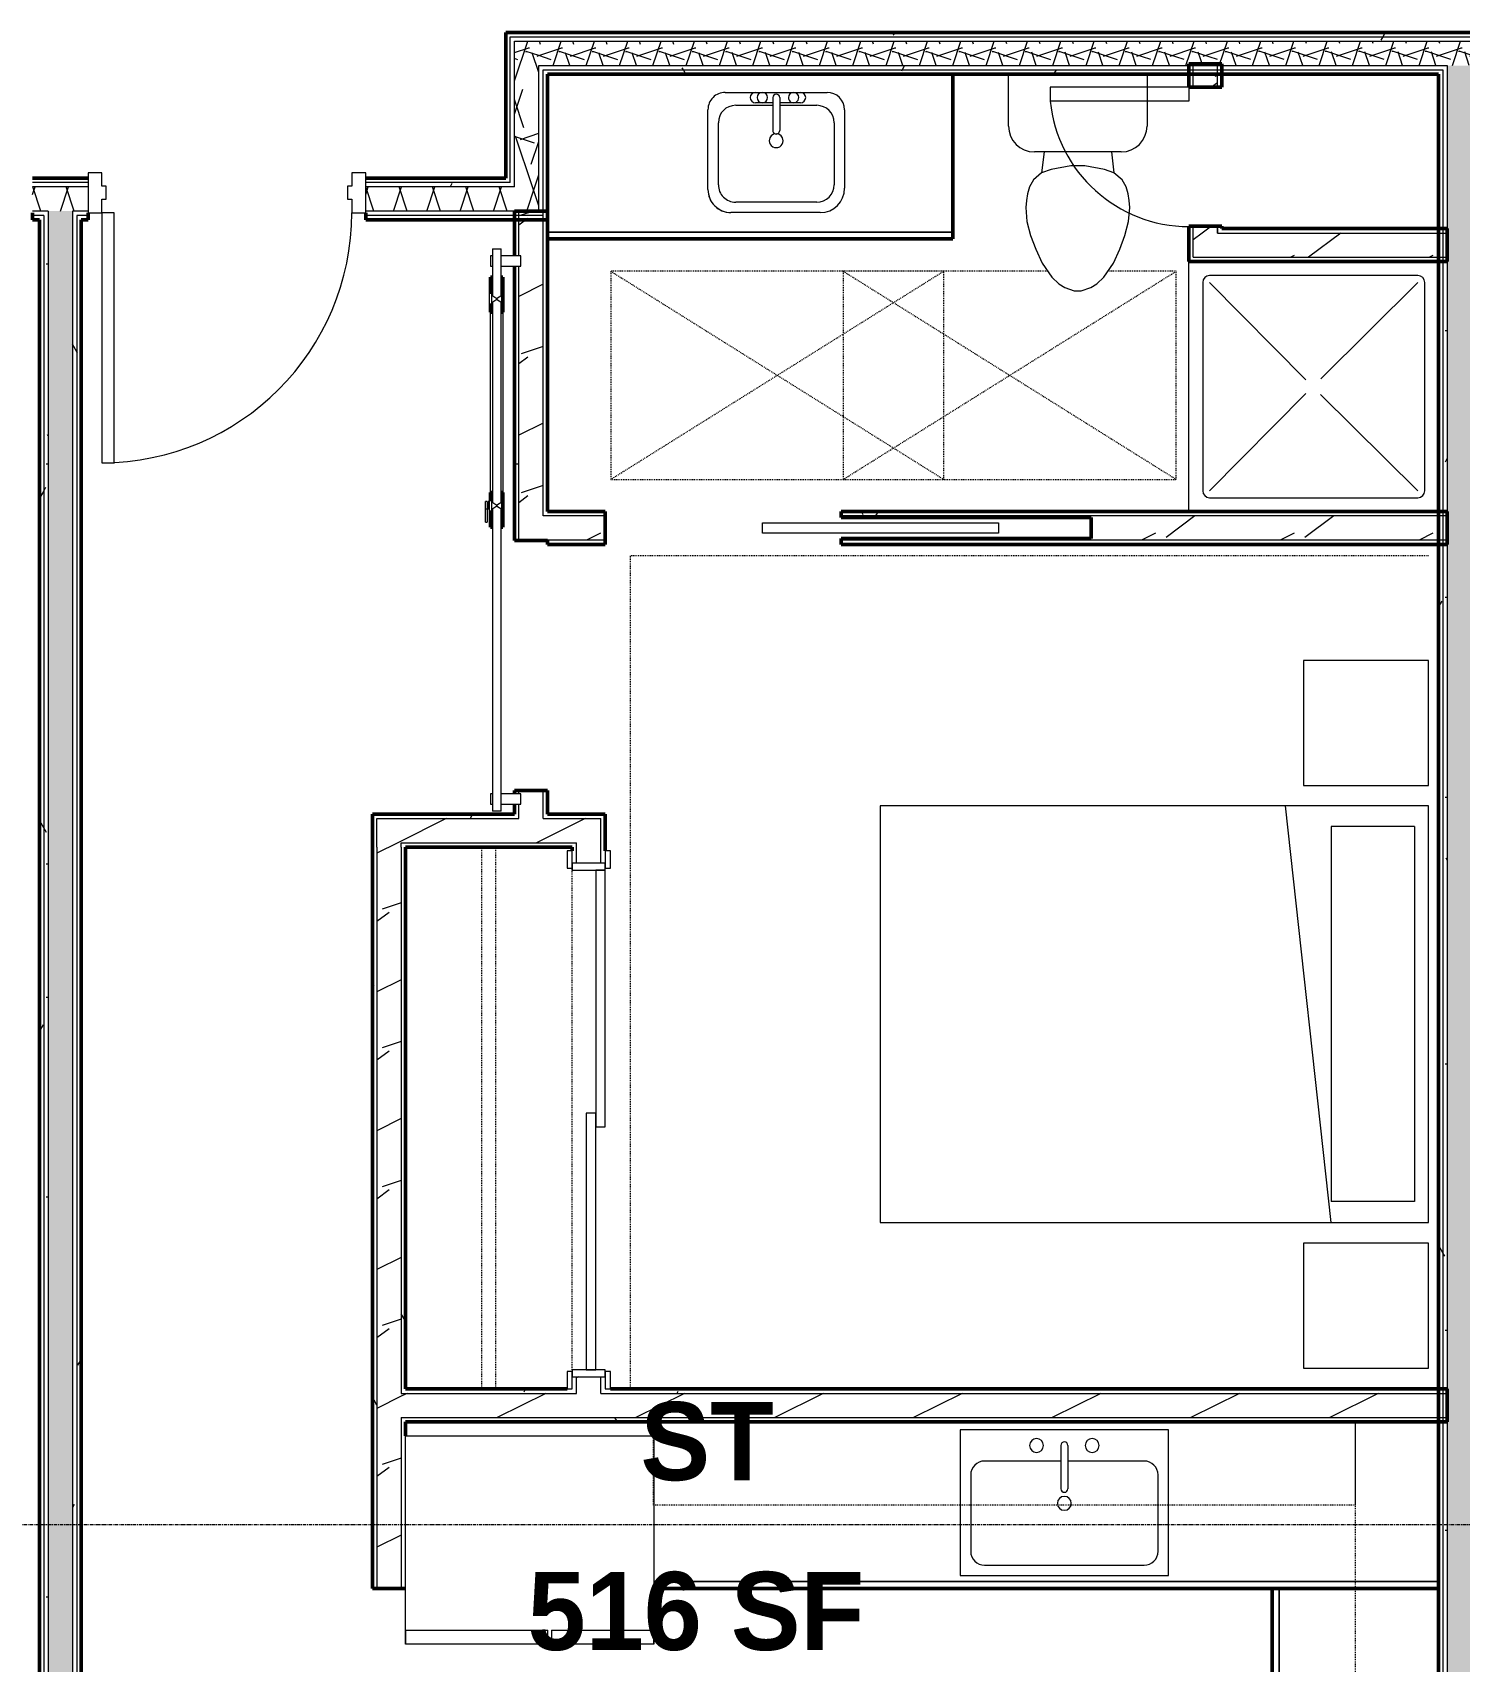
# Model space of a CAD drawing. Extents: x -4294 to -464, y 9706 to 12475.
# Drawn here: x -3141.1 to -2935.5, y 10147.5 to 10382.1 of the extents above; entities that cross this region are included whole.
import ezdxf

# ---------------------------------------------------------------- set-up
doc = ezdxf.new("R2010")
doc.units = 0
doc.linetypes.add('Dash', pattern=[0.25, 0.125, -0.125])
doc.linetypes.add('Grid Line 1_2_', pattern=[0.875, 0.5, -0.125, 0.125, -0.125])
for name, color, linetype, lineweight in [('0-1', 7, 'Continuous', 5), ('0-2', 50, 'Continuous', 13), ('A-AREA-IDEN', 2, 'Continuous', 9), ('A-DOOR', 31, 'Continuous', 13), ('A-DOOR-1', 7, 'Continuous', 9), ('A-DOOR-2', 90, 'Continuous', 20), ('A-DOOR-3', 50, 'Continuous', 13), ('A-DOOR-4', 250, 'Continuous', 50), ('A-DOOR-5', 31, 'Continuous', 20), ('A-DOOR-6', 31, 'Continuous', 9), ('A-DOOR-FRAM', 31, 'Continuous', 20), ('A-DOOR-FRAM-1', 90, 'Continuous', 20), ('A-GENM-HDLN-1', 7, 'Dash', 9), ('A-WALL', 113, 'Continuous', 13), ('A-WALL-2', 250, 'Continuous', 50), ('A-WALL-3', 50, 'Continuous', 13), ('A-WALL-PATT-1', 7, 'Continuous', 9), ('A-WALL-PATT-2', 8, 'Continuous', 9), ('A-WALL-PATT-5', 111, 'Continuous', 9), ('I-FURN-1', 7, 'Continuous', 9), ('I-FURN-HDLN-1', 7, 'Dash', 9), ('I-WALL-1', 2, 'Continuous', 50), ('P-SANR-FIXT-1', 7, 'Continuous', 9), ('Q-CASE-1', 250, 'Continuous', 50), ('Q-CASE-2', 7, 'Continuous', 9), ('Q-CASE-HDLN-1', 7, 'Dash', 9), ('Q-SPCQ-1', 7, 'Continuous', 9), ('S-GRID-1', 1, 'Grid Line 1_2_', 9)]:
    doc.layers.add(name, color=color, linetype=linetype, lineweight=lineweight)
doc.styles.add('Century Gothic_B', font='Gothicb.ttf', dxfattribs={"height": 11.25})
pattern_1 = [(0, (0, 0), (38.4, 9.6), [1.584, -27.216, 1.584, -27.216, -153.6]), (0, (0, 0), (38.4, 9.6), [-57.6, 1.584, -56.016, 1.584, -27.216, -67.2]), (0, (0, 0), (38.4, 9.6), [-144, 1.584, -17.616, 1.584, -46.416]), (120, (14.4, 4.8), (-27.513844, 28.4553755), [1.584, -27.216, 1.584, -27.216, -153.6]), (120, (14.4, 4.8), (-27.513844, 28.4553755), [-57.6, 1.584, -56.016, 1.584, -27.216, -67.2]), (120, (14.4, 4.8), (-27.513844, 28.4553755), [-144, 1.584, -17.616, 1.584, -46.416]), (240, (19.2, 24), (-10.886156, -38.0553755), [1.584, -27.216, 1.584, -27.216, -153.6]), (240, (19.2, 24), (-10.886156, -38.0553755), [-57.6, 1.584, -56.016, 1.584, -27.216, -67.2]), (240, (19.2, 24), (-10.886156, -38.0553755), [-144, 1.584, -17.616, 1.584, -46.416])]
pattern_2 = [(216.87, (7.997, 19.992), (59.9755286, 39.9843071), [9.996, -89.964]), (206.565, (19.992, 13.994), (-19.991807, -19.992219), [22.352, -22.352]), (198.435, (19.992, 3.998), (-39.983821, -19.991955), [12.644, -50.576])]
pattern_3 = [(161.57, (0.6, 0.6), (-4.80033747, -0.00041462), [0, -34.152, 3.792, 0]), (18.43, (-0.6, 0.6), (-4.80033747, 0.00041462), [0, -34.152, 3.792, 0]), (108.43, (0.6, 0.6), (2.39913218, -12.00105099), [11.382, -26.562]), (71.57, (-0.6, 0.6), (2.39913218, 12.00105099), [11.382, -26.562])]

# ---------------------------------------------------------------- blocks, each defined once
blk = doc.blocks.new('Pocket_Door_2385 - 34_ x 80_-1722096-FLOOR PLAN - 2ND FLOOR')
at = {"layer": 'A-DOOR-2'}
for p, q in [((-39.67, -0.75), (-39.67, 0.75)), ((-39.67, 0.75), (-5.67, 0.75)), ((-5.67, 0.75), (-5.67, -0.75)), ((-5.67, -0.75), (-39.67, -0.75))]:
    blk.add_line(p, q, dxfattribs=at)
blk = doc.blocks.new('FOLDING_SLIDING CLOSET - 72_ x 80_-1372823-FLOOR PLAN - 2ND FLOOR')
at = {"layer": 'A-DOOR-1'}
for p, q in [((-36.25, 3), (-38.75, 3)), ((-38.75, 3), (-38.75, 2.25)), ((-36.25, 2.25), (-36.25, 3)), ((38.75, 3), (36.25, 3)), ((36.25, 3), (36.25, 2.25)), ((38.75, 2.25), (38.75, 3)), ((-38.75, 2.25), (-36.25, 2.25)), ((36.25, 2.25), (38.75, 2.25)), ((-36.25, -2.5), (-38.75, -2.5)), ((-38.75, -2.5), (-38.75, -3.25)), ((-38.75, -3.25), (-36.25, -3.25)), ((-36.25, -3.25), (-36.25, -2.5)), ((38.75, -2.5), (36.25, -2.5)), ((36.25, -2.5), (36.25, -3.25)), ((36.25, -3.25), (38.75, -3.25)), ((38.75, -3.25), (38.75, -2.5))]:
    blk.add_line(p, q, dxfattribs=at)
at = {"layer": 'A-DOOR-2'}
for p, q in [((1, 2.25), (-36, 2.25)), ((-36, 2.25), (-36, 0.87)), ((-36, 0.87), (1, 0.87)), ((36, 0.87), (-1, 0.87)), ((-1, 0.87), (-1, -0.5)), ((1, 0.87), (1, 2.25)), ((36, -0.5), (36, 0.87)), ((-1, -0.5), (36, -0.5))]:
    blk.add_line(p, q, dxfattribs=at)
at = {"layer": 'A-DOOR-FRAM-1'}
for p, q in [((-36, 2.25), (-37, 2.25)), ((-37, 2.25), (-37, -2.5)), ((-36, -2.5), (-36, 2.25)), ((36, 2.25), (36, -2.5)), ((37, 2.25), (36, 2.25)), ((37, -2.5), (37, 2.25)), ((-37, -2.5), (-36, -2.5)), ((36, -2.5), (37, -2.5))]:
    blk.add_line(p, q, dxfattribs=at)
blk = doc.blocks.new('Refrigerator_-_Side-by-Side_6047 - 36_ X 30_-1372843-FLOOR PLAN - 2ND FLOOR')
at = {"layer": 'Q-SPCQ-1'}
for p, q in [((-17.88, 15.58), (17.87, 15.58)), ((-17.88, -14.42), (-17.88, 15.58)), ((-17.88, 15.58), (-3.13, 15.58)), ((-17.88, 15.58), (-17.88, 13.58)), ((-3.13, 13.58), (-3.13, 15.58)), ((-2.63, 15.58), (17.87, 15.58)), ((-2.63, 15.58), (-2.63, 13.58)), ((17.87, 15.58), (17.87, -14.42)), ((17.87, 13.58), (17.87, 15.58)), ((-3.13, 13.58), (-17.88, 13.58)), ((17.87, 13.58), (-2.63, 13.58)), ((17.87, -14.42), (-17.88, -14.42))]:
    blk.add_line(p, q, dxfattribs=at)
blk = doc.blocks.new('OD_CW_Base Cabinet - OD_CW_Base Cabinet-1965007-FLOOR PLAN - 2ND FLOOR')
at = {"layer": 'Q-CASE-1'}
for p, q in [((0.74, 24), (0.74, 22)), ((0.74, 0), (113.84, 0))]:
    blk.add_line(p, q, dxfattribs=at)
at = {"layer": 'Q-CASE-2'}
for p, q in [((0.74, 22), (0.74, 24)), ((0.74, 1), (113.84, 1)), ((113.84, 1), (0.74, 1)), ((113.84, 0), (0.74, 0))]:
    blk.add_line(p, q, dxfattribs=at)
blk = doc.blocks.new('Sink Kitchen-Single - 30_ x 21_-366345-FLOOR PLAN - 2ND FLOOR')
at = {"layer": 'P-SANR-FIXT-1'}
for p, q in [((15.62, 10.59), (-14.38, 10.59)), ((-14.38, 10.59), (-14.38, -10.41)), ((15.62, -10.41), (15.62, 10.59)), ((0.12, 8.34), (0.12, 2.09)), ((1.12, 8.34), (1.12, 2.09)), ((0.12, 6.09), (-10.88, 6.09)), ((12.12, 6.09), (1.12, 6.09)), ((-12.88, 4.09), (-12.88, -6.91)), ((14.12, -6.91), (14.12, 4.09)), ((-10.88, -8.91), (12.12, -8.91)), ((-14.38, -10.41), (15.62, -10.41))]:
    blk.add_line(p, q, dxfattribs=at)
for centre, radius, start, end in [((-3.38, 8.34), 1, 360, 180), ((-3.38, 8.34), 1, 180, 0), ((0.62, 8.34), 0.5, 360, 180), ((4.62, 8.34), 1, 360, 180), ((4.62, 8.34), 1, 180, 360), ((-10.88, 4.09), 2, 90, 180), ((12.12, 4.09), 2, 360, 90), ((0.62, 0), 1, 360, 180), ((0.62, 2.09), 0.5, 180, 0), ((0.62, 0), 1, 180, 0), ((-10.88, -6.91), 2, 180, 270), ((12.12, -6.91), 2, 270, 0)]:
    blk.add_arc(centre, radius, start, end, dxfattribs=at)
blk = doc.blocks.new('OD_CW_Base Cabinet - OD_CW_Base Cabinet-1965008-FLOOR PLAN - 2ND FLOOR')
at = {"layer": 'Q-CASE-1'}
for p, q in [((0.74, 24), (0.74, 0)), ((0.74, 0), (133.01, 0))]:
    blk.add_line(p, q, dxfattribs=at)
at = {"layer": 'Q-CASE-2'}
for p, q in [((0.74, 1), (0.74, 24)), ((0.74, 0), (0.74, 1)), ((0.74, 1), (46.97, 1)), ((46.97, 1), (0.74, 1)), ((133.01, 0), (0.74, 0)), ((70.97, 1), (133.01, 1)), ((133.01, 1), (70.97, 1))]:
    blk.add_line(p, q, dxfattribs=at)
blk = doc.blocks.new('OD_CW_Upper Cabinet - OD_CW_Upper Cabinet-1965009-FLOOR PLAN - 2ND FLOOR')
at = {"layer": 'Q-CASE-HDLN-1'}
for p, q in [((0.74, -24), (0.74, -12)), ((0.74, -12), (157.01, -12)), ((157.01, -12), (157.01, -24)), ((157.01, -24), (0.74, -24))]:
    blk.add_line(p, q, dxfattribs=at)
blk = doc.blocks.new('M_Sink Vanity-Square - 500 x 440mm-1372835-FLOOR PLAN - 2ND FLOOR')
at = {"layer": 'P-SANR-FIXT-1'}
for p, q in [((-5.72, 10.23), (7.14, 10.23)), ((-5.72, 10.23), (7.14, 10.23)), ((-5.22, 8.73), (6.46, 8.73)), ((-9.22, -4.59), (-9.22, 6.73)), ((-9.22, -4.59), (-9.22, 6.73)), ((-7.72, -2.72), (-7.72, 6.23)), ((8.96, 6.23), (8.96, -2.72)), ((10.46, 6.91), (10.46, -4.59)), ((10.46, 6.91), (10.46, -4.59)), ((0.12, -6.33), (0.12, -1.59)), ((1.12, -6.33), (1.12, -1.59)), ((0.12, -5.22), (-5.22, -5.22)), ((-2.88, -5.59), (0.12, -5.59)), ((6.46, -5.22), (1.12, -5.22)), ((1.12, -5.59), (3.62, -5.59)), ((7.96, -7.09), (-6.72, -7.09)), ((7.96, -7.09), (-6.72, -7.09)), ((3.62, -7.09), (-2.88, -7.09))]:
    blk.add_line(p, q, dxfattribs=at)
for centre, radius, start, end in [((-5.72, 6.73), 3.5, 90, 180), ((-5.72, 6.73), 3.5, 90, 180), ((7.14, 6.91), 3.32, 0, 90), ((7.14, 6.91), 3.32, 360, 90), ((-5.22, 6.23), 2.5, 90, 180), ((6.46, 6.23), 2.5, 360, 90), ((0.62, -0.13), 1, 360, 180), ((0.62, -0.13), 1, 180, 0), ((0.62, -1.59), 0.5, 360, 180), ((-6.72, -4.59), 2.5, 180, 270), ((-6.72, -4.59), 2.5, 180, 270), ((-5.22, -2.72), 2.5, 180, 270), ((6.46, -2.72), 2.5, 270, 360), ((7.96, -4.59), 2.5, 270, 0), ((7.96, -4.59), 2.5, 270, 0), ((-2.88, -6.34), 0.75, 90, 270), ((-1.88, -6.34), 0.75, 360, 180), ((-1.88, -6.34), 0.75, 180, 0), ((0.62, -6.33), 0.5, 180, 0), ((2.62, -6.34), 0.75, 0, 180), ((2.62, -6.34), 0.75, 180, 0), ((3.62, -6.34), 0.75, 270, 90)]:
    blk.add_arc(centre, radius, start, end, dxfattribs=at)
blk = doc.blocks.new('Toilet-Domestic-3D - Toilet-Domestic-3D-V45-FLOOR PLAN - 2ND FLOOR')
at = {"layer": 'P-SANR-FIXT-1'}
for p, q in [((-9.98, 11.75), (-9.98, 19.21)), ((9.98, 19.21), (9.98, 11.75)), ((6.25, 8.02), (-6.25, 8.02)), ((-4.86, 8.02), (-5.21, 5)), ((4.86, 8.02), (5.21, 5)), ((-5.21, 5), (-6.4, 4)), ((-3.84, 5.5), (-5.21, 5)), ((-1, 6), (-3.84, 5.5)), ((1, 6), (-1, 6)), ((3.84, 5.5), (1, 6)), ((5.21, 5), (3.84, 5.5)), ((6.4, 4), (5.21, 5)), ((-6.97, 3), (-7.24, 2)), ((-6.4, 4), (-6.97, 3)), ((6.97, 3), (6.4, 4)), ((7.24, 2), (6.97, 3)), ((-7.41, 1), (-7.5, 0)), ((-7.24, 2), (-7.41, 1)), ((7.41, 1), (7.24, 2)), ((7.5, 0), (7.41, 1)), ((-7.5, 0), (-7.33, -1.99)), ((-7.33, -1.99), (-6.79, -4)), ((6.79, -4), (7.33, -1.99)), ((7.33, -1.99), (7.5, 0)), ((-6.79, -4), (-6.06, -6)), ((6.06, -6), (6.79, -4)), ((-6.06, -6), (-5.13, -8)), ((5.13, -8), (6.06, -6)), ((-5.13, -8), (-3.74, -10)), ((3.74, -10), (5.13, -8)), ((-3.74, -10), (-2.74, -11)), ((-2.74, -11), (-1.87, -11.5)), ((-1.87, -11.5), (-0.5, -12)), ((0.5, -12), (1.87, -11.5)), ((1.87, -11.5), (2.74, -11)), ((2.74, -11), (3.74, -10)), ((-0.5, -12), (0.5, -12))]:
    blk.add_line(p, q, dxfattribs=at)
for centre, start, end in [((-6.25, 11.75), 180, 270), ((6.25, 11.75), 270, 360)]:
    blk.add_arc(centre, 3.73, start, end, dxfattribs=at)
blk = doc.blocks.new('OD_CW_Base Cabinet - OD_CW_Base Cabinet-1913675-FLOOR PLAN - 2ND FLOOR')
at = {"layer": 'Q-CASE-1'}
for p, q in [((59.14, 0), (59.14, 23.73)), ((0.74, 0), (59.14, 0))]:
    blk.add_line(p, q, dxfattribs=at)
at = {"layer": 'Q-CASE-2'}
for p, q in [((59.14, 23.73), (59.14, 1)), ((0.74, 1), (59.14, 1)), ((59.14, 1), (0.74, 1)), ((59.14, 0), (0.74, 0)), ((59.14, 1), (59.14, 0))]:
    blk.add_line(p, q, dxfattribs=at)
blk = doc.blocks.new('Shower Base-3D - 36_ x 36_-V46-FLOOR PLAN - 2ND FLOOR')
at = {"layer": 'P-SANR-FIXT-1'}
for p, q in [((-18, -18), (-18, 18)), ((-16, 15), (-16, -15)), ((15, 16), (-15, 16)), ((-1.13, 0.98), (-15, 15)), ((1.01, 1.11), (15, 15)), ((16, -15), (16, 15)), ((-1.12, -1), (-15, -15)), ((0.97, -1.14), (15, -15)), ((-15, -16), (15, -16))]:
    blk.add_line(p, q, dxfattribs=at)
for centre, start, end in [((-15, 15), 90, 180), ((15, 15), 360, 90), ((-15, -15), 180, 270), ((15, -15), 270, 0)]:
    blk.add_arc(centre, 1, start, end, dxfattribs=at)
blk = doc.blocks.new('Interior_barn_door_18732 - Interior_barn_door_18732-1655839-FLOOR PLAN - 2ND FLOOR')
at = {"layer": 'A-DOOR-1'}
for p, q in [((-23.69, -6), (-23.69, -6.07)), ((-23.44, -6.07), (-23.69, -6.07)), ((-23.69, -6.07), (-23.62, -6.07)), ((-23.63, -6.32), (-23.63, -6.57)), ((-23.59, -6.32), (-23.59, -6.57)), ((-23.56, -6.32), (-22.49, -6.32)), ((-22.49, -6.57), (-23.56, -6.57)), ((-22.69, -6.07), (-23.44, -6.07)), ((-23.32, -6.07), (-23.32, -6.32)), ((-23.32, -6.07), (-23.32, -6.32)), ((-22.82, -6.32), (-22.82, -6.07)), ((-22.82, -6.32), (-22.82, -6.07)), ((-22.44, -6.07), (-22.69, -6.07)), ((-22.51, -6.07), (-22.44, -6.07)), ((-22.49, -6.32), (-22.49, -6.57)), ((-22.44, -6.07), (-22.44, -6)), ((-20.62, -6.57), (-20.62, -6.32))]:
    blk.add_line(p, q, dxfattribs=at)
for points in [[(-23.63, -6.32), (-23.62, -6.32), (-23.6, -6.32), (-23.58, -6.32)], [(-23.58, -6.57), (-23.6, -6.57), (-23.62, -6.57), (-23.63, -6.57)]]:
    blk.add_open_spline(points, degree=3, dxfattribs=at)
for points, knots in [([(-22.49, -6.32), (-22.05, -6.32), (-21.63, -6.32), (-21.29, -6.32), (-20.97, -6.32), (-20.65, -6.32), (-20.61, -6.32), (-20.63, -6.32), (-20.63, -6.32)], [-0.722227, -0.722227, -0.722227, -0.722227, -0.6854273, -0.6485379, -0.6054888, -0.5563887, -0.4969616, -0.4885654, -0.4885654, -0.4885654, -0.4885654]), ([(-20.63, -6.57), (-20.63, -6.57), (-20.61, -6.57), (-20.65, -6.57), (-20.97, -6.57), (-21.29, -6.57), (-21.63, -6.57), (-22.05, -6.57), (-22.49, -6.57)], [0.4885654, 0.4885654, 0.4885654, 0.4885654, 0.4969616, 0.5563887, 0.6054888, 0.6485379, 0.6854273, 0.722227, 0.722227, 0.722227, 0.722227])]:
    blk.add_open_spline(points, degree=3, knots=knots, dxfattribs=at)
at = {"layer": 'A-DOOR-3'}
for p, q in [((-57.5, -1.47), (-59, -1.47)), ((-59, -1.47), (-59, -4.32)), ((-57.5, -4.32), (-57.5, -1.47)), ((20, -1.47), (18.5, -1.47)), ((18.5, -1.47), (18.5, -4.32)), ((20, -4.32), (20, -1.47)), ((-53.24, -4.32), (-60, -4.32)), ((-60, -4.95), (-60, -4.32)), ((-53.29, -4.23), (-52.82, -4.98)), ((-53.29, -4.23), (-52.79, -4.23)), ((-52.79, -4.23), (-52.29, -4.23)), ((-52.76, -4.98), (-52.29, -4.23)), ((-23.44, -4.32), (-52.35, -4.32)), ((-50.9, -4.07), (-24.9, -4.07)), ((-23.5, -4.23), (-23.03, -4.98)), ((-23.5, -4.23), (-23, -4.23)), ((-23, -4.23), (-22.5, -4.23)), ((-22.97, -4.98), (-22.5, -4.23)), ((21, -4.32), (-22.56, -4.32)), ((21, -4.32), (21, -4.95)), ((-60, -5.57), (-60, -4.95)), ((-60, -5.57), (-53.23, -5.57)), ((-59, -5.57), (-59, -5.85)), ((-59, -5.85), (-57.5, -5.85)), ((-57.5, -5.85), (-57.5, -5.57)), ((-53.56, -5.67), (-53.56, -6)), ((-52.06, -5.67), (-53.56, -5.67)), ((-52.06, -6), (-53.56, -6)), ((-52.82, -4.92), (-53.29, -5.67)), ((-52.29, -5.67), (-52.76, -4.92)), ((-52.35, -5.57), (-23.44, -5.57)), ((-52.06, -6), (-52.06, -5.67)), ((-24.9, -5.82), (-50.9, -5.82)), ((-23.73, -6), (-23.73, -5.67)), ((-22.23, -5.67), (-23.73, -5.67)), ((-22.23, -6), (-23.73, -6)), ((-23.03, -4.92), (-23.5, -5.67)), ((-22.5, -5.67), (-22.97, -4.92)), ((-22.56, -5.57), (21, -5.57)), ((-22.23, -5.67), (-22.23, -6)), ((18.5, -5.57), (18.5, -5.85)), ((18.5, -5.85), (20, -5.85)), ((20, -5.85), (20, -5.57)), ((21, -4.95), (21, -5.57))]:
    blk.add_line(p, q, dxfattribs=at)
at = {"layer": 'A-DOOR-4'}
for p, q in [((-50.9, -4.07), (-55.9, -4.07)), ((-55.9, -4.07), (-55.9, -4.32)), ((-50.9, -4.33), (-50.9, -4.07)), ((-19.9, -4.07), (-24.9, -4.07)), ((-24.9, -4.07), (-24.9, -4.33)), ((-19.9, -4.34), (-19.9, -4.07)), ((-55.9, -5.57), (-55.9, -5.82)), ((-55.9, -5.82), (-53.56, -5.82)), ((-52.06, -5.82), (-50.9, -5.82)), ((-50.9, -5.82), (-50.9, -5.57)), ((-24.9, -5.57), (-24.9, -5.82)), ((-24.9, -5.82), (-23.73, -5.82)), ((-22.23, -5.82), (-19.9, -5.82)), ((-19.9, -5.82), (-19.9, -5.55))]:
    blk.add_line(p, q, dxfattribs=at)
blk = doc.blocks.new('OD_CW_Upper Cabinet - OD_CW_Upper Cabinet-1965010-FLOOR PLAN - 2ND FLOOR')
at = {"layer": 'Q-CASE-HDLN-1'}
for p, q in [((0.74, -24), (0.74, -12)), ((0.74, -12), (101.84, -12)), ((101.84, -12), (101.84, -24)), ((101.84, -24), (0.74, -24))]:
    blk.add_line(p, q, dxfattribs=at)
blk = doc.blocks.new('OD_CW_Closet - OD_CW_Closet-1690852-FLOOR PLAN - 2ND FLOOR')
at = {"layer": 'Q-CASE-HDLN-1'}
for p, q in [((78.78, 24), (0.74, 24)), ((0.74, 24), (0.74, 0.73)), ((78.78, 0), (78.78, 24)), ((0.74, 13), (78.78, 13)), ((0.74, 11), (78.78, 11)), ((3.24, 0), (75.74, 0)), ((78.24, 0), (78.78, 0))]:
    blk.add_line(p, q, dxfattribs=at)
blk = doc.blocks.new('Single-Flush - CLOSET-1720159-FLOOR PLAN - 2ND FLOOR')
at = {"layer": 'A-DOOR-1'}
blk.add_arc((10, 2.37), 20.07, 95.7201, 180, dxfattribs=at)
at = {"layer": 'A-DOOR-2'}
for p, q in [((8, 2.37), (8, 22.34)), ((10, 22.34), (8, 22.34)), ((10, 2.37), (10, 22.34)), ((10, 2.37), (8, 2.37))]:
    blk.add_line(p, q, dxfattribs=at)
blk = doc.blocks.new('ADA Clearances - 30_x48_-V47-FLOOR PLAN - 2ND FLOOR')
at = {"layer": 'A-GENM-HDLN-1'}
for p, q in [((15, -24), (-15, 24)), ((-15, -24), (15, 24)), ((15, 24), (-15, 24)), ((-15, 24), (-15, 14.12)), ((15, -24), (15, 24)), ((-15, 5.48), (-15, -24)), ((-15, -24), (15, -24))]:
    blk.add_line(p, q, dxfattribs=at)
blk = doc.blocks.new('ADA Clearances - 30_x48_-V14-FLOOR PLAN - 2ND FLOOR')
at = {"layer": 'A-GENM-HDLN-1'}
for p, q in [((15, -24), (-15, 24)), ((-15, -24), (15, 24)), ((15, 24), (-15, 24)), ((-15, 24), (-15, -24)), ((15, -24), (15, 24)), ((-15, -24), (15, -24))]:
    blk.add_line(p, q, dxfattribs=at)
blk = doc.blocks.new('Bed-Standard - Queen 60_ x 79_-V54-FLOOR PLAN - 2ND FLOOR')
at = {"layer": 'I-FURN-1'}
for p, q in [((40.69, 37.7), (-19.31, 37.7)), ((-19.31, 37.7), (-19.31, -41.3)), ((40.69, -41.3), (40.69, 37.7)), ((-16.31, 35.7), (-16.31, 23.7)), ((-16.31, 35.7), (37.69, 35.7)), ((37.69, 35.7), (37.69, 23.7)), ((40.69, 23.7), (-19.31, 17.13)), ((-16.31, 23.7), (37.69, 23.7)), ((-19.31, -41.3), (40.69, -41.3))]:
    blk.add_line(p, q, dxfattribs=at)
at = {"layer": 'I-FURN-HDLN-1'}
for p, q in [((-55.31, 37.7), (-55.31, -77.3)), ((-55.31, -77.3), (64.69, -77.3))]:
    blk.add_line(p, q, dxfattribs=at)
blk = doc.blocks.new('Table-Night Stand - 18_ x 18_ x 24_-1352623-FLOOR PLAN - 2ND FLOOR')
at = {"layer": 'I-FURN-1'}
for p, q in [((18.15, 18), (0.15, 18)), ((0.15, 18), (0.15, 0)), ((18.15, 0), (18.15, 18)), ((0.15, 0), (18.15, 0))]:
    blk.add_line(p, q, dxfattribs=at)
blk = doc.blocks.new('CTR - 1st Phase - Unit Layouts_rvt-1-FLOOR PLAN - 2ND FLOOR')
at = {"layer": 'A-WALL-PATT-1'}
h = blk.add_hatch(dxfattribs=at)
h.set_pattern_fill('FP_1', color=256, style=0, pattern_type=2)
h.set_pattern_definition(pattern_1)
h.paths.add_polyline_path([(-3071.05, 10269.56), (-3071.05, 10270.99), (-3071.67, 10270.99), (-3071.67, 10269.56)], flags=0)
h.paths.add_polyline_path([(-3071.05, 10272.49), (-3071.05, 10272.99), (-3071.67, 10272.99), (-3071.67, 10272.49), (-3071.14, 10272.49)], flags=0)
h.paths.add_polyline_path([(-3071.67, 10308.99), (-3071.05, 10308.99), (-3071.05, 10348.49), (-3071.67, 10348.49), (-3071.67, 10318.56)], flags=0)
h.paths.add_polyline_path([(-3071.59, 10349.99), (-3071.05, 10349.99), (-3071.05, 10356.44), (-3071.67, 10356.44), (-3071.67, 10349.99)], flags=0)
h = blk.add_hatch(dxfattribs=at)
h.set_pattern_fill('FP_1', color=256, style=0, pattern_type=2)
h.set_pattern_definition(pattern_1)
h.paths.add_polyline_path([(-2940, 10312.52), (-2938.52, 10312.52), (-2938.52, 10313.15), (-3024.6, 10313.15), (-3024.6, 10312.52), (-2953.61, 10312.52)], flags=0)
h.paths.add_polyline_path([(-3063.86, 10312.52), (-3058.6, 10312.52), (-3058.6, 10313.15), (-3066.92, 10313.15), (-3066.92, 10312.52)], flags=0)
h = blk.add_hatch(dxfattribs=at)
h.set_pattern_fill('FP_1', color=256, style=0, pattern_type=2)
h.set_pattern_definition(pattern_1)
h.paths.add_polyline_path([(-3059.23, 10268.94), (-3059.23, 10269.56), (-3067.55, 10269.56), (-3067.55, 10268.94), (-3059.98, 10268.94)], flags=0)
h.paths.add_polyline_path([(-3088, 10268.94), (-3071.05, 10268.94), (-3071.05, 10269.56), (-3092.12, 10269.56), (-3092.12, 10268.94), (-3091.43, 10268.94)], flags=0)
h = blk.add_hatch(dxfattribs=at)
h.set_pattern_fill('FP_1', color=256, style=0, pattern_type=2)
h.set_pattern_definition(pattern_1)
h.paths.add_polyline_path([(-3091.5, 10158.02), (-3091.5, 10268.94), (-3092.12, 10268.92), (-3092.12, 10158.02)], flags=0)
h = blk.add_hatch(dxfattribs=at)
h.set_pattern_fill('FP_1', color=256, style=0, pattern_type=2)
h.set_pattern_definition(pattern_1)
h.paths.add_polyline_path([(-3087.37, 10158.02), (-3087.37, 10182.64), (-3088, 10182.64), (-3088, 10158.02)], flags=0)
h.paths.add_polyline_path([(-3087.5, 10186.14), (-3087.37, 10186.14), (-3087.37, 10264.81), (-3088, 10264.81), (-3088, 10186.14)], flags=0)
h = blk.add_hatch(dxfattribs=at)
h.set_pattern_fill('FP_1', color=256, style=0, pattern_type=2)
h.set_pattern_definition(pattern_1)
h.paths.add_polyline_path([(-2940, 10186.14), (-2938.52, 10186.15), (-2938.52, 10186.77), (-3059.23, 10186.77), (-3059.23, 10186.14), (-2958, 10186.14)], flags=0)
h.paths.add_polyline_path([(-3062.73, 10186.14), (-3062.73, 10186.77), (-3087.37, 10186.77), (-3087.37, 10186.14), (-3063.35, 10186.14)], flags=0)
h = blk.add_hatch(dxfattribs=at)
h.set_pattern_fill('FP_1', color=256, style=0, pattern_type=2)
h.set_pattern_definition(pattern_1)
h.paths.add_polyline_path([(-3063.86, 10182.02), (-2938.52, 10182.02), (-2938.52, 10182.64), (-3087.37, 10182.64), (-3087.37, 10182.02)], flags=0)
at = {"layer": 'A-WALL-PATT-2'}
h = blk.add_hatch(dxfattribs=at)
h.set_pattern_fill('FP_2', color=256, style=0, pattern_type=2)
h.set_pattern_definition(pattern_2)
h.paths.add_polyline_path([(-2970.4, 10353.27), (-2970.4, 10354.27), (-2973.9, 10354.27), (-2973.9, 10353.27)], flags=0)
h.paths.add_polyline_path([(-2972.87, 10374.27), (-2970.4, 10374.27), (-2970.4, 10376.14), (-2973.9, 10376.14), (-2973.9, 10374.27)], flags=0)
h = blk.add_hatch(dxfattribs=at)
h.set_pattern_fill('FP_2', color=256, style=0, pattern_type=2)
h.set_pattern_definition(pattern_2)
h.paths.add_polyline_path([(-3067.55, 10268.94), (-3067.55, 10272.99), (-3071.05, 10272.99), (-3071.05, 10272.49), (-3070.77, 10272.49), (-3070.77, 10270.99), (-3071.05, 10270.99), (-3071.05, 10268.94)], flags=0)
h.paths.add_polyline_path([(-3071.05, 10308.99), (-3067.55, 10309.02), (-3067.55, 10356.44), (-3071.05, 10356.44), (-3071.05, 10349.99), (-3070.77, 10349.99), (-3070.77, 10348.49), (-3071.05, 10348.49), (-3071.05, 10318.56)], flags=0)
h = blk.add_hatch(dxfattribs=at)
h.set_pattern_fill('FP_2', color=256, style=0, pattern_type=2)
h.set_pattern_definition(pattern_2)
h.paths.add_polyline_path([(-2938.52, 10349.77), (-2938.52, 10353.27), (-2973.9, 10353.27), (-2973.9, 10349.77), (-2953.61, 10349.77)], flags=0)
h = blk.add_hatch(dxfattribs=at)
h.set_pattern_fill('FP_2', color=256, style=0, pattern_type=2)
h.set_pattern_definition(pattern_2)
h.paths.add_polyline_path([(-3066.92, 10308.99), (-3066.92, 10309.02), (-3058.6, 10309.02), (-3058.6, 10312.52), (-3067.55, 10312.52), (-3067.55, 10308.99)], flags=0)
h.paths.add_polyline_path([(-2953.61, 10309.02), (-2938.52, 10309.03), (-2938.52, 10312.52), (-3024.6, 10312.52), (-3024.6, 10312.27), (-2988.6, 10312.27), (-2988.6, 10309.27), (-3024.6, 10309.27), (-3024.6, 10309.02), (-2958, 10309.02)], flags=0)
h = blk.add_hatch(dxfattribs=at)
h.set_pattern_fill('FP_2', color=256, style=0, pattern_type=2)
h.set_pattern_definition(pattern_2)
h.paths.add_polyline_path([(-3063.35, 10265.44), (-3062.73, 10265.46), (-3062.73, 10268.94), (-3091.5, 10268.94), (-3091.5, 10265.44), (-3063.86, 10265.44)], flags=0)
h = blk.add_hatch(dxfattribs=at)
h.set_pattern_fill('FP_2', color=256, style=0, pattern_type=2)
h.set_pattern_definition(pattern_2)
h.paths.add_polyline_path([(-3062.73, 10186.14), (-3059.23, 10186.14), (-3059.23, 10188.52), (-3062.73, 10188.52), (-3062.73, 10186.77)], flags=0)
h.paths.add_polyline_path([(-3059.23, 10262.52), (-3059.23, 10268.94), (-3062.73, 10268.94), (-3062.73, 10262.52), (-3059.98, 10262.52)], flags=0)
h = blk.add_hatch(dxfattribs=at)
h.set_pattern_fill('FP_2', color=256, style=0, pattern_type=2)
h.set_pattern_definition(pattern_2)
h.paths.add_polyline_path([(-3091.5, 10158.02), (-3088, 10158.02), (-3088, 10265.44), (-3091.5, 10265.44), (-3091.5, 10182.64)], flags=0)
h = blk.add_hatch(dxfattribs=at)
h.set_pattern_fill('FP_2', color=256, style=0, pattern_type=2)
h.set_pattern_definition(pattern_2)
h.paths.add_polyline_path([(-2938.52, 10182.64), (-2937.27, 10182.64), (-2937.27, 10186.14), (-3088, 10186.14), (-3088, 10182.64), (-2961.52, 10182.64)], flags=0)
at = {"layer": 'A-WALL-2'}
for p, q in [((-2974.52, 10377.66), (-2974.52, 10374.27)), ((-2969.77, 10377.66), (-2974.52, 10377.66)), ((-2969.77, 10374.27), (-2969.77, 10377.66)), ((-2974.52, 10374.27), (-2969.77, 10374.27)), ((-3071.67, 10356.44), (-3071.67, 10349.99)), ((-3066.92, 10356.44), (-3071.67, 10356.44)), ((-3066.92, 10313.15), (-3066.92, 10356.44)), ((-2974.52, 10354.27), (-2974.52, 10353.9)), ((-2969.77, 10354.27), (-2974.52, 10354.27)), ((-2974.52, 10353.9), (-2974.52, 10349.77)), ((-2969.77, 10353.9), (-2969.77, 10354.27)), ((-2937.27, 10353.9), (-2969.77, 10353.9)), ((-2937.27, 10349.15), (-2937.27, 10353.9)), ((-2974.52, 10349.77), (-2974.52, 10349.15)), ((-2974.52, 10349.15), (-2937.27, 10349.15)), ((-3071.67, 10348.49), (-3071.67, 10308.99)), ((-3058.6, 10313.15), (-3066.92, 10313.15)), ((-3058.6, 10308.4), (-3058.6, 10313.15)), ((-2937.27, 10313.15), (-3024.6, 10313.15)), ((-3024.6, 10313.15), (-3024.6, 10312.27)), ((-3024.6, 10312.27), (-2988.6, 10312.27)), ((-2988.6, 10312.27), (-2988.6, 10309.27)), ((-2937.27, 10308.4), (-2937.27, 10313.15)), ((-3071.67, 10308.99), (-3066.92, 10308.99)), ((-3066.92, 10308.99), (-3066.92, 10308.4)), ((-2988.6, 10309.27), (-3024.6, 10309.27)), ((-3024.6, 10309.27), (-3024.6, 10308.4)), ((-3066.92, 10308.4), (-3058.6, 10308.4)), ((-3024.6, 10308.4), (-2937.27, 10308.4)), ((-3071.67, 10272.99), (-3071.67, 10272.49)), ((-3066.92, 10272.99), (-3071.67, 10272.99)), ((-3066.92, 10269.56), (-3066.92, 10272.99)), ((-3071.67, 10269.56), (-3092.12, 10269.56)), ((-3092.12, 10269.56), (-3092.12, 10268.94)), ((-3092.12, 10268.94), (-3092.12, 10264.81)), ((-3071.67, 10270.99), (-3071.67, 10269.56)), ((-3063.35, 10269.56), (-3066.92, 10269.56)), ((-3059.23, 10269.56), (-3063.35, 10269.56)), ((-3058.6, 10269.56), (-3059.23, 10269.56)), ((-3058.6, 10264.27), (-3058.6, 10269.56)), ((-3092.12, 10264.81), (-3092.12, 10158.02)), ((-3087.37, 10186.77), (-3087.37, 10264.81)), ((-3087.37, 10264.81), (-3063.35, 10264.81)), ((-3063.35, 10264.81), (-3063.35, 10264.27)), ((-3064.1, 10186.77), (-3087.37, 10186.77)), ((-2937.27, 10186.77), (-3057.85, 10186.77)), ((-2937.27, 10182.02), (-2937.27, 10186.77)), ((-3087.37, 10182.02), (-2937.27, 10182.02)), ((-3087.37, 10180.02), (-3087.37, 10182.02)), ((-3092.12, 10158.02), (-3087.37, 10158.02))]:
    blk.add_line(p, q, dxfattribs=at)
at = {"layer": 'A-WALL-3'}
for p, q in [((-2973.9, 10374.27), (-2973.9, 10377.66)), ((-2970.4, 10374.27), (-2970.4, 10377.66)), ((-3071.05, 10349.99), (-3071.05, 10356.44)), ((-3067.55, 10312.52), (-3067.55, 10356.44)), ((-2973.9, 10353.9), (-2973.9, 10354.27)), ((-2973.9, 10353.27), (-2973.9, 10353.9)), ((-2970.4, 10353.9), (-2970.4, 10354.27)), ((-2970.4, 10353.9), (-2970.4, 10353.27)), ((-2970.4, 10353.27), (-2970.4, 10353.9)), ((-2973.9, 10349.77), (-2973.9, 10353.27)), ((-2970.4, 10353.27), (-2937.27, 10353.27)), ((-2973.9, 10349.77), (-2937.27, 10349.77)), ((-3071.05, 10308.99), (-3071.05, 10348.49)), ((-3066.92, 10312.52), (-3067.55, 10312.52)), ((-3058.6, 10312.52), (-3066.92, 10312.52)), ((-2937.27, 10312.52), (-3024.6, 10312.52)), ((-3058.6, 10309.02), (-3066.92, 10309.02)), ((-3066.92, 10309.02), (-3066.92, 10308.99)), ((-2937.27, 10309.02), (-3024.6, 10309.02)), ((-3071.05, 10272.49), (-3071.05, 10272.99)), ((-3067.55, 10269.56), (-3067.55, 10272.99)), ((-3091.5, 10265.44), (-3091.5, 10268.94)), ((-3091.5, 10268.94), (-3071.05, 10268.94)), ((-3071.05, 10269.56), (-3071.05, 10270.99)), ((-3071.05, 10268.94), (-3071.05, 10269.56)), ((-3067.55, 10268.94), (-3067.55, 10269.56)), ((-3067.55, 10268.94), (-3063.35, 10268.94)), ((-3063.35, 10268.94), (-3062.73, 10268.94)), ((-3062.73, 10268.94), (-3059.23, 10268.94)), ((-3059.23, 10262.52), (-3059.23, 10268.94)), ((-3091.5, 10264.81), (-3091.5, 10265.44)), ((-3091.5, 10264.81), (-3091.5, 10158.02)), ((-3088, 10264.81), (-3088, 10265.44)), ((-3088, 10265.44), (-3063.35, 10265.44)), ((-3088, 10264.81), (-3088, 10186.14)), ((-3063.35, 10265.44), (-3062.73, 10265.44)), ((-3062.73, 10262.52), (-3062.73, 10265.44)), ((-3062.73, 10186.77), (-3062.73, 10188.52)), ((-3059.23, 10186.77), (-3059.23, 10188.52)), ((-3088, 10186.14), (-3087.37, 10186.14)), ((-3087.37, 10186.14), (-3062.73, 10186.14)), ((-3062.73, 10186.14), (-3062.73, 10186.77)), ((-3059.23, 10186.14), (-3059.23, 10186.77)), ((-3059.23, 10186.14), (-2937.27, 10186.14)), ((-3088, 10182.64), (-3087.37, 10182.64)), ((-3088, 10182.64), (-3088, 10158.02)), ((-3087.37, 10182.64), (-2937.27, 10182.64))]:
    blk.add_line(p, q, dxfattribs=at)
at = {"layer": '0-2'}
for name, p in [('OD_CW_Base Cabinet - OD_CW_Base Cabinet-1913675-FLOOR PLAN - 2ND FLOOR', (-3067.66, 10352.41)), ('Toilet-Domestic-3D - Toilet-Domestic-3D-V45-FLOOR PLAN - 2ND FLOOR', (-2990.52, 10356.93)), ('Shower Base-3D - 36_ x 36_-V46-FLOOR PLAN - 2ND FLOOR', (-2956.52, 10331.15)), ('OD_CW_Base Cabinet - OD_CW_Base Cabinet-1965007-FLOOR PLAN - 2ND FLOOR', (-3052.36, 10158.02)), ('Sink Kitchen-Single - 30_ x 21_-366345-FLOOR PLAN - 2ND FLOOR', (-2993.07, 10170.3))]:
    blk.add_blockref(name, p, dxfattribs=at)
for name, p, rotation in [('M_Sink Vanity-Square - 500 x 440mm-1372835-FLOOR PLAN - 2ND FLOOR', (-3033.35, 10366.44), 180), ('Single-Flush - CLOSET-1720159-FLOOR PLAN - 2ND FLOOR', (-2972.15, 10364.27), 89.99999999996302), ('Interior_barn_door_18732 - Interior_barn_door_18732-1655839-FLOOR PLAN - 2ND FLOOR', (-3069.3, 10290.99), 269.9999999999723), ('ADA Clearances - 30_x48_-V14-FLOOR PLAN - 2ND FLOOR', (-3033.82, 10332.77), 269.9999999999678), ('ADA Clearances - 30_x48_-V47-FLOOR PLAN - 2ND FLOOR', (-3000.32, 10332.77), 269.9999999999678), ('Pocket_Door_2385 - 34_ x 80_-1722096-FLOOR PLAN - 2ND FLOOR', (-3041.6, 10310.77), 180), ('Bed-Standard - Queen 60_ x 79_-V54-FLOOR PLAN - 2ND FLOOR', (-2977.7, 10251.46), 269.9999999999597), ('Table-Night Stand - 18_ x 18_ x 24_-1352623-FLOOR PLAN - 2ND FLOOR', (-2958, 10291.85), 269.9999999999597), ('OD_CW_Closet - OD_CW_Closet-1690852-FLOOR PLAN - 2ND FLOOR', (-3063.37, 10186.03), 89.99999999996041), ('FOLDING_SLIDING CLOSET - 72_ x 80_-1372823-FLOOR PLAN - 2ND FLOOR', (-3060.85, 10225.52), 269.9999999999669), ('Table-Night Stand - 18_ x 18_ x 24_-1352623-FLOOR PLAN - 2ND FLOOR', (-2958, 10207.91), 269.9999999999553), ('Refrigerator_-_Side-by-Side_6047 - 36_ X 30_-1372843-FLOOR PLAN - 2ND FLOOR', (-3069.5, 10165.6), 180), ('OD_CW_Upper Cabinet - OD_CW_Upper Cabinet-1965010-FLOOR PLAN - 2ND FLOOR', (-2949.79, 10158.02), 180), ('OD_CW_Upper Cabinet - OD_CW_Upper Cabinet-1965009-FLOOR PLAN - 2ND FLOOR', (-2962.52, 10025.01), 89.99999999998494), ('OD_CW_Base Cabinet - OD_CW_Base Cabinet-1965008-FLOOR PLAN - 2ND FLOOR', (-2962.52, 10158.76), 269.99999999998)]:
    blk.add_blockref(name, p, dxfattribs=dict(at, rotation=rotation))
blk = doc.blocks.new('CTR - 1st Phase - Shell_rvt-1-FLOOR PLAN - 2ND FLOOR')
at = {"layer": 'S-GRID-1'}
blk.add_line((-464.45, 10167.19), (-4232.19, 10167.19), dxfattribs=at)
blk = doc.blocks.new('HOLLOW METAL - UNIT DOOR-1759144-FLOOR PLAN - 2ND FLOOR')
at = {"layer": 'A-DOOR-5'}
for p, q in [((18, 38.25), (16.25, 38.25)), ((16.25, 38.25), (16.25, 2.25)), ((18, 2.25), (18, 38.25)), ((16.25, 2.25), (18, 2.25))]:
    blk.add_line(p, q, dxfattribs=at)
at = {"layer": 'A-DOOR-6'}
blk.add_arc((18, 2.25), 36, 90, 180, dxfattribs=at)
at = {"layer": 'A-DOOR-FRAM'}
for p, q in [((-18, 2.25), (-20, 2.25)), ((-20, 2.25), (-20, -3.5)), ((-18, 0.3125), (-18, 2.25)), ((-17.375, 0.3125), (-18, 0.3125)), ((-17.375, -1.5625), (-17.375, 0.3125)), ((18, 0.3125), (17.375, 0.3125)), ((17.375, 0.3125), (17.375, -1.5625)), ((18, 2.25), (18, 0.3125)), ((20, 2.25), (18, 2.25)), ((20, -3.5), (20, 2.25)), ((-18, -3.5), (-18, -1.5625)), ((-18, -1.5625), (-17.375, -1.5625)), ((17.375, -1.5625), (18, -1.5625)), ((18, -1.5625), (18, -3.5)), ((-20, -3.5), (-18, -3.5)), ((18, -3.5), (20, -3.5))]:
    blk.add_line(p, q, dxfattribs=at)

msp = doc.modelspace()

# ---------------------------------------------------------------- hatches: boundary and pattern name
at = {"layer": 'A-WALL-PATT-5'}
h = msp.add_hatch(dxfattribs=at)
h.set_pattern_fill('FP_1', color=256, style=0, pattern_type=2)
h.set_pattern_definition(pattern_1)
h.paths.add_polyline_path([(-2937.2737, 10381.5144), (-2798.5237, 10381.5272), (-2798.5237, 10382.1394), (-3072.2987, 10382.1394), (-3072.2987, 10381.5144), (-2953.6054, 10381.5144)], flags=0)
h = msp.add_hatch(dxfattribs=at)
h.set_pattern_fill('FP_1', color=256, style=0, pattern_type=2)
h.set_pattern_definition(pattern_1)
h.paths.add_polyline_path([(-2802.6487, 10380.8894), (-2799.1487, 10380.8894), (-2799.1487, 10381.5144), (-3071.6737, 10381.5031), (-3071.6737, 10380.8894), (-2803.2737, 10380.8894)], flags=0)
h = msp.add_hatch(dxfattribs=at)
h.set_pattern_fill('FP_41', color=256, style=0, pattern_type=2)
h.set_pattern_definition(pattern_3)
h.paths.add_polyline_path([(-3071.0487, 10359.9394), (-3068.1737, 10359.9394), (-3068.1737, 10380.8894), (-3071.6737, 10380.8781), (-3071.6737, 10359.9394)], flags=0)
h = msp.add_hatch(dxfattribs=at)
h.set_pattern_fill('FP_41', color=256, style=0, pattern_type=2)
h.set_pattern_definition(pattern_3)
h.paths.add_polyline_path([(-2803.2737, 10377.3894), (-2802.6487, 10377.3954), (-2802.6487, 10380.8894), (-3068.1737, 10380.8864), (-3068.1737, 10377.3894), (-2803.8987, 10377.3894)], flags=0)
h = msp.add_hatch(dxfattribs=at)
h.set_pattern_fill('FP_1', color=256, style=0, pattern_type=2)
h.set_pattern_definition(pattern_1)
h.paths.add_polyline_path([(-3067.5487, 10376.7644), (-2937.2737, 10376.7644), (-2937.2737, 10377.3894), (-3067.5487, 10377.3894)], flags=0)
h.paths.add_polyline_path([(-2843.3467, 10376.7644), (-2803.2737, 10376.7674), (-2803.2737, 10377.3894), (-2867.0237, 10377.3894), (-2867.0237, 10376.7644), (-2863.3237, 10376.7644)], flags=0)
h.paths.add_polyline_path([(-2933.7737, 10376.7644), (-2911.2737, 10376.7644), (-2911.2737, 10377.3894), (-2933.7737, 10377.3894), (-2933.7737, 10377.2949)], flags=0)
h.paths.add_polyline_path([(-2898.4761, 10376.7644), (-2870.5237, 10376.7644), (-2870.5237, 10377.3894), (-2907.7737, 10377.3894), (-2907.7737, 10376.7644)], flags=0)
h = msp.add_hatch(dxfattribs=at)
h.set_pattern_fill('FP_41', color=256, style=0, pattern_type=2)
h.set_pattern_definition(pattern_3)
h.paths.add_polyline_path([(-2933.7737, 9988.8144), (-2933.7737, 10377.3894), (-2937.2737, 10377.3894), (-2937.2737, 9988.8144)], flags=0)
h = msp.add_hatch(dxfattribs=at)
h.set_pattern_fill('FP_1', color=256, style=0, pattern_type=2)
h.set_pattern_definition(pattern_1)
h.paths.add_polyline_path([(-2870.5237, 10376.1394), (-2870.5237, 10376.7644), (-2907.7737, 10376.7644), (-2907.7737, 10376.1394), (-2898.4761, 10376.1394)], flags=0)
h.paths.add_polyline_path([(-2838.3237, 10376.1394), (-2803.8987, 10376.1394), (-2803.8987, 10376.7644), (-2867.0237, 10376.7644), (-2867.0237, 10376.1394), (-2843.3467, 10376.1394)], flags=0)
h.paths.add_polyline_path([(-2933.1487, 10376.1394), (-2911.2737, 10376.1394), (-2911.2737, 10376.7644), (-2933.1487, 10376.7644)], flags=0)
h.paths.add_polyline_path([(-2938.5237, 10376.1394), (-2937.8987, 10376.1394), (-2937.8987, 10376.7644), (-3066.9237, 10376.7644), (-3066.9237, 10376.1394), (-2953.6054, 10376.1394)], flags=0)
h = msp.add_hatch(dxfattribs=at)
h.set_pattern_fill('FP_1', color=256, style=0, pattern_type=2)
h.set_pattern_definition(pattern_1)
h.paths.add_polyline_path([(-2937.8987, 9988.8144), (-2937.8987, 10182.6425), (-2938.5237, 10182.6425), (-2938.5237, 9988.8144)], flags=0)
h.paths.add_polyline_path([(-2937.8987, 10186.1425), (-2937.8987, 10376.1394), (-2938.5237, 10376.1394), (-2938.5237, 10186.1425)], flags=0)
h = msp.add_hatch(dxfattribs=at)
h.set_pattern_fill('FP_1', color=256, style=0, pattern_type=2)
h.set_pattern_definition(pattern_1)
h.paths.add_polyline_path([(-2937.2737, 9988.8144), (-2937.2737, 10182.6425), (-2937.8987, 10182.6425), (-2937.8987, 9988.8144)], flags=0)
h.paths.add_polyline_path([(-2937.2737, 10186.1425), (-2937.2737, 10376.7644), (-2937.8987, 10376.7644), (-2937.8987, 10186.1425), (-2937.5922, 10186.1425)], flags=0)
h = msp.add_hatch(dxfattribs=at)
h.set_pattern_fill('FP_1', color=256, style=0, pattern_type=2)
h.set_pattern_definition(pattern_1)
h.paths.add_polyline_path([(-3201.6876, 10359.9394), (-3181.1237, 10359.9394), (-3181.1237, 10360.5644), (-3202.5737, 10360.5644), (-3202.5737, 10359.9394)], flags=0)
h.paths.add_polyline_path([(-3141.1237, 10359.9394), (-3133.1237, 10359.9394), (-3133.1237, 10360.5644), (-3141.1237, 10360.5644), (-3141.1237, 10360.0019)], flags=0)
h.paths.add_polyline_path([(-3077.6465, 10359.9394), (-3071.6737, 10359.9394), (-3071.6737, 10360.5644), (-3093.1237, 10360.5644), (-3093.1237, 10359.9394), (-3091.4289, 10359.9394)], flags=0)
h = msp.add_hatch(dxfattribs=at)
h.set_pattern_fill('FP_41', color=256, style=0, pattern_type=2)
h.set_pattern_definition(pattern_3)
h.paths.add_polyline_path([(-3181.1237, 10356.4394), (-3181.1237, 10359.9394), (-3206.0737, 10359.9394), (-3206.0691, 10356.444), (-3201.6876, 10356.4394)], flags=0)
h.paths.add_polyline_path([(-3133.1237, 10356.4394), (-3133.1237, 10359.9394), (-3141.1237, 10359.9394), (-3141.1237, 10356.4394), (-3134.1237, 10356.4394)], flags=0)
h.paths.add_polyline_path([(-3091.4289, 10356.4394), (-3068.1737, 10356.4394), (-3068.1737, 10359.9394), (-3093.1237, 10359.9394), (-3093.1237, 10356.4394)], flags=0)
h = msp.add_hatch(dxfattribs=at)
h.set_pattern_fill('FP_1', color=256, style=0, pattern_type=2)
h.set_pattern_definition(pattern_1)
h.paths.add_polyline_path([(-3139.4987, 9988.8144), (-3138.8737, 9988.8144), (-3138.8737, 10355.8144), (-3139.4987, 10355.8144), (-3139.4987, 9989.0644)], flags=0)
h = msp.add_hatch(dxfattribs=at)
h.set_pattern_fill('FP_41', color=256, style=0, pattern_type=2)
h.set_pattern_definition(pattern_3)
h.paths.add_polyline_path([(-3135.3737, 9988.8144), (-3135.3737, 10356.4394), (-3138.8737, 10356.4394), (-3138.8737, 9988.8144)], flags=0)
h = msp.add_hatch(dxfattribs=at)
h.set_pattern_fill('FP_1', color=256, style=0, pattern_type=2)
h.set_pattern_definition(pattern_1)
h.paths.add_polyline_path([(-3135.3737, 9988.8144), (-3134.7487, 9988.8144), (-3134.7487, 10355.8144), (-3135.3737, 10355.8144), (-3135.3737, 9989.0644)], flags=0)
h = msp.add_hatch(dxfattribs=at)
h.set_pattern_fill('FP_1', color=256, style=0, pattern_type=2)
h.set_pattern_definition(pattern_1)
h.paths.add_polyline_path([(-3140.1237, 9988.8144), (-3139.4987, 9988.8144), (-3139.4987, 10355.1894), (-3140.1237, 10355.1894), (-3140.1237, 9989.0644)], flags=0)
h = msp.add_hatch(dxfattribs=at)
h.set_pattern_fill('FP_1', color=256, style=0, pattern_type=2)
h.set_pattern_definition(pattern_1)
h.paths.add_polyline_path([(-3134.7487, 9988.8144), (-3134.1237, 9988.8144), (-3134.1237, 10355.1894), (-3134.7487, 10355.1894), (-3134.7487, 9989.0644)], flags=0)

# ---------------------------------------------------------------- linework, layer by layer
at = {"layer": 'A-WALL'}
for p, q in [((-3072.2987, 10381.5144), (-2798.5237, 10381.5144)), ((-3072.2987, 10360.5644), (-3072.2987, 10381.5144)), ((-3071.6737, 10380.8894), (-2799.1487, 10380.8894)), ((-3071.6737, 10359.9394), (-3071.6737, 10380.8894)), ((-3068.1737, 10377.3894), (-2937.2737, 10377.3894)), ((-3068.1737, 10356.4394), (-3068.1737, 10377.3894)), ((-2937.2737, 10377.3894), (-2937.2737, 9988.8144)), ((-3067.5487, 10376.7644), (-2937.8987, 10376.7644)), ((-3067.5487, 10355.8144), (-3067.5487, 10376.7644)), ((-2937.8987, 10376.7644), (-2937.8987, 9988.8144)), ((-3133.1237, 10360.5644), (-3141.1237, 10360.5644)), ((-3072.2987, 10360.5644), (-3093.1237, 10360.5644)), ((-3133.1237, 10359.9394), (-3141.1237, 10359.9394)), ((-3071.6737, 10359.9394), (-3093.1237, 10359.9394)), ((-3138.8737, 10356.4394), (-3141.1237, 10356.4394)), ((-3139.4987, 10355.8144), (-3141.1237, 10355.8144)), ((-3139.4987, 10355.8144), (-3139.4987, 9988.8144)), ((-3138.8737, 10356.4394), (-3138.8737, 9988.8144)), ((-3135.3737, 10356.4394), (-3135.3737, 9988.8144)), ((-3133.1237, 10356.4394), (-3135.3737, 10356.4394)), ((-3134.7487, 10355.8144), (-3134.7487, 9988.8144)), ((-3133.1237, 10355.8144), (-3134.7487, 10355.8144)), ((-3068.1737, 10356.4394), (-3093.1237, 10356.4394)), ((-3067.5487, 10355.8144), (-3093.1237, 10355.8144))]:
    msp.add_line(p, q, dxfattribs=at)
at = {"layer": 'I-WALL-1'}
for p, q in [((-2797.8987, 10382.1394), (-3072.9237, 10382.1394)), ((-3072.9237, 10382.1394), (-3072.9237, 10361.1894)), ((-3066.9237, 10376.1394), (-2938.5237, 10376.1394)), ((-3066.9237, 10355.1894), (-3066.9237, 10376.1394)), ((-2938.5237, 10376.1394), (-2938.5237, 9988.8144)), ((-3133.1237, 10361.1894), (-3141.1237, 10361.1894)), ((-3072.9237, 10361.1894), (-3093.1237, 10361.1894)), ((-3141.1237, 10356.1894), (-3141.1237, 10355.1894)), ((-3133.1237, 10355.1894), (-3133.1237, 10356.1894)), ((-3093.1237, 10356.1894), (-3093.1237, 10355.1894)), ((-3141.1237, 10355.1894), (-3140.1237, 10355.1894)), ((-3140.1237, 10355.1894), (-3140.1237, 10086.8043)), ((-3134.1237, 10086.7997), (-3134.1237, 10355.1894)), ((-3134.1237, 10355.1894), (-3133.1237, 10355.1894)), ((-3093.1237, 10355.1894), (-3066.9237, 10355.1894))]:
    msp.add_line(p, q, dxfattribs=at)

# ---------------------------------------------------------------- block references
at = {"layer": '0-1'}
for name in ['CTR - 1st Phase - Shell_rvt-1-FLOOR PLAN - 2ND FLOOR', 'CTR - 1st Phase - Unit Layouts_rvt-1-FLOOR PLAN - 2ND FLOOR']:
    msp.add_blockref(name, (0, 0), dxfattribs=at)
at = {"layer": 'A-DOOR', "rotation": 180}
msp.add_blockref('HOLLOW METAL - UNIT DOOR-1759144-FLOOR PLAN - 2ND FLOOR', (-3113.1237, 10358.4394), dxfattribs=at)

# ---------------------------------------------------------------- texts
at = {"layer": 'A-AREA-IDEN', "char_height": 11.25, "attachment_point": 1, "style": 'Century Gothic_B'}
for s, insert, width in [('ST', (-3053.5306, 10184.8791), 18.18), ('516 SF', (-3069.7825, 10160.4215), 57.57)]:
    msp.add_mtext(s, dxfattribs=dict(at, insert=insert, width=width))

doc.saveas('drawing.dxf')
